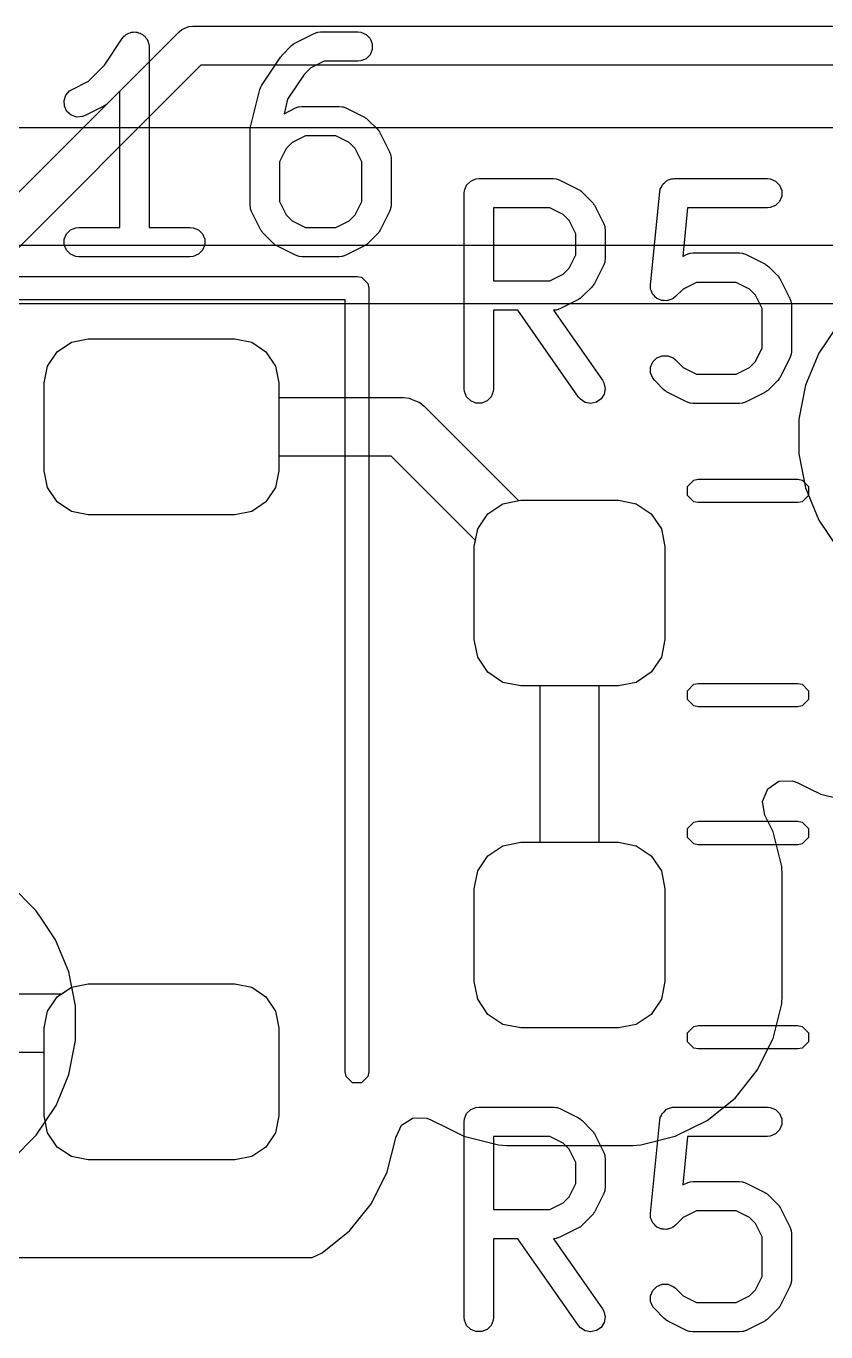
# Model space of a CAD drawing. Header units: inches. Extents: x 1.3 to 5.24, y -7.03 to -1.12.
# Drawn here: x 3.4507 to 3.6117, y -3.7433 to -3.4803 of the extents above; entities that cross this region are included whole.
import ezdxf

# ---------------------------------------------------------------- set-up
doc = ezdxf.new("R2010")
doc.units = ezdxf.units.IN
doc.header["$MEASUREMENT"] = 0
for name, color, linetype, true_color in [('B.Cu', 153, 'CONTINUOUS', 0x4d7fc4), ('F.Cu', 13, 'CONTINUOUS', 0xc83434), ('F.Mask', 201, 'CONTINUOUS', 0xd864ff), ('F.Paste', 253, 'CONTINUOUS', 0xb4a09a), ('F.Silkscreen', 41, 'CONTINUOUS', 0xf2eda1), ('In1.Cu', 91, 'CONTINUOUS', 0x7fc87f)]:
    doc.layers.add(name, color=color, linetype=linetype, true_color=true_color)

msp = doc.modelspace()

# ---------------------------------------------------------------- linework, layer by layer
at = {"layer": 'B.Cu', "linetype": 'CONTINUOUS'}
for p, q in [((3.61419, -3.54039), (3.61031, -3.5462)), ((3.61031, -3.5462), (3.60764, -3.55265)), ((3.61031, -3.5462), (3.61031, -3.5462)), ((3.60764, -3.55265), (3.60628, -3.5595)), ((3.60764, -3.55265), (3.60764, -3.55265)), ((3.60628, -3.5595), (3.60628, -3.56648)), ((3.60628, -3.56648), (3.60764, -3.57333)), ((3.60764, -3.57333), (3.60764, -3.57333)), ((3.60764, -3.57333), (3.61031, -3.57979)), ((3.61031, -3.57979), (3.61031, -3.57979)), ((3.61031, -3.57979), (3.61419, -3.58559)), ((3.45216, -3.65793), (3.4478, -3.65356)), ((3.45273, -3.6585), (3.45216, -3.65793)), ((3.454, -3.6604), (3.45273, -3.6585)), ((3.45273, -3.6585), (3.45273, -3.6585)), ((3.45661, -3.66431), (3.454, -3.6604)), ((3.45929, -3.67076), (3.45661, -3.66431)), ((3.45661, -3.66431), (3.45661, -3.66431)), ((3.46065, -3.67761), (3.45929, -3.67076)), ((3.45929, -3.67076), (3.45929, -3.67076)), ((3.46065, -3.68459), (3.46065, -3.67761)), ((3.46065, -3.67761), (3.46065, -3.67761)), ((3.45949, -3.69045), (3.46065, -3.68459)), ((3.46065, -3.68459), (3.46065, -3.68459)), ((3.45704, -3.69687), (3.45929, -3.69144)), ((3.45929, -3.69144), (3.45949, -3.69045)), ((3.4567, -3.69769), (3.45704, -3.69687)), ((3.45273, -3.7037), (3.45661, -3.6979)), ((3.45661, -3.6979), (3.4567, -3.69769)), ((3.4478, -3.70864), (3.45273, -3.7037))]:
    msp.add_line(p, q, dxfattribs=at)
at = {"layer": 'F.Cu', "linetype": 'CONTINUOUS'}
for p, q in [((3.69228, -3.50077), (3.36741, -3.50077)), ((3.34813, -3.52441), (3.68937, -3.52441)), ((3.68692, -3.53622), (3.34467, -3.53622)), ((3.45693, -3.5459), (3.4598, -3.54398)), ((3.4598, -3.54398), (3.46319, -3.54331)), ((3.46319, -3.54331), (3.49272, -3.54331)), ((3.49272, -3.54331), (3.49611, -3.54398)), ((3.49611, -3.54398), (3.49898, -3.5459)), ((3.455, -3.54878), (3.45693, -3.5459)), ((3.49898, -3.5459), (3.5009, -3.54878)), ((3.45433, -3.55217), (3.455, -3.54878)), ((3.5009, -3.54878), (3.50157, -3.55217)), ((3.45433, -3.56988), (3.45433, -3.55217)), ((3.50157, -3.55217), (3.50157, -3.55512)), ((3.50157, -3.55512), (3.52667, -3.55512)), ((3.52667, -3.55512), (3.52783, -3.55523)), ((3.52783, -3.55523), (3.52859, -3.55555)), ((3.52859, -3.55555), (3.52995, -3.55611)), ((3.52995, -3.55611), (3.53085, -3.55685)), ((3.53085, -3.55685), (3.54987, -3.57587)), ((3.52423, -3.56693), (3.50157, -3.56693)), ((3.50157, -3.56693), (3.50157, -3.56988)), ((3.54119, -3.58389), (3.52423, -3.56693)), ((3.455, -3.57327), (3.45433, -3.56988)), ((3.50157, -3.56988), (3.5009, -3.57327)), ((3.45693, -3.57615), (3.455, -3.57327)), ((3.5009, -3.57327), (3.49898, -3.57615)), ((3.4598, -3.57807), (3.45693, -3.57615)), ((3.49898, -3.57615), (3.49611, -3.57807)), ((3.54987, -3.57587), (3.5503, -3.57579)), ((3.5503, -3.57579), (3.56998, -3.57579)), ((3.56998, -3.57579), (3.57356, -3.5765)), ((3.57356, -3.5765), (3.57659, -3.57853)), ((3.46319, -3.57874), (3.4598, -3.57807)), ((3.49272, -3.57874), (3.46319, -3.57874)), ((3.49611, -3.57807), (3.49272, -3.57874)), ((3.57659, -3.57853), (3.57862, -3.58156)), ((3.57862, -3.58156), (3.57933, -3.58514)), ((3.54094, -3.58514), (3.54119, -3.58389)), ((3.54094, -3.60384), (3.54094, -3.58514)), ((3.57933, -3.58514), (3.57933, -3.60384)), ((3.54166, -3.60742), (3.54094, -3.60384)), ((3.57933, -3.60384), (3.57862, -3.60742)), ((3.54368, -3.61045), (3.54166, -3.60742)), ((3.57862, -3.60742), (3.57659, -3.61045)), ((3.54672, -3.61248), (3.54368, -3.61045)), ((3.57659, -3.61045), (3.57356, -3.61248)), ((3.5503, -3.61319), (3.54672, -3.61248)), ((3.55423, -3.61319), (3.5503, -3.61319)), ((3.55423, -3.64469), (3.55423, -3.61319)), ((3.56998, -3.61319), (3.56604, -3.61319)), ((3.56604, -3.61319), (3.56604, -3.64469)), ((3.57356, -3.61248), (3.56998, -3.61319)), ((3.59897, -3.63649), (3.60003, -3.63395)), ((3.60003, -3.63395), (3.6023, -3.63239)), ((3.6023, -3.63239), (3.60505, -3.6323)), ((3.60505, -3.6323), (3.60599, -3.63265)), ((3.60599, -3.63265), (3.60837, -3.63384)), ((3.60837, -3.63384), (3.6107, -3.63499)), ((3.59945, -3.6392), (3.59897, -3.63649)), ((3.6107, -3.63499), (3.61767, -3.63672)), ((3.60113, -3.64259), (3.59945, -3.6392)), ((3.54672, -3.6454), (3.5503, -3.64469)), ((3.5503, -3.64469), (3.55423, -3.64469)), ((3.56604, -3.64469), (3.56998, -3.64469)), ((3.56998, -3.64469), (3.57356, -3.6454)), ((3.60286, -3.64956), (3.60113, -3.64259)), ((3.54166, -3.65046), (3.54368, -3.64742)), ((3.54368, -3.64742), (3.54672, -3.6454)), ((3.57356, -3.6454), (3.57659, -3.64742)), ((3.57659, -3.64742), (3.57862, -3.65046)), ((3.60297, -3.65117), (3.60286, -3.64956)), ((3.54094, -3.65404), (3.54166, -3.65046)), ((3.57862, -3.65046), (3.57933, -3.65404)), ((3.60297, -3.6756), (3.60297, -3.65117)), ((3.54094, -3.67274), (3.54094, -3.65404)), ((3.57933, -3.65404), (3.57933, -3.67274)), ((3.4598, -3.6739), (3.46319, -3.67323)), ((3.46319, -3.67323), (3.49272, -3.67323)), ((3.49272, -3.67323), (3.49611, -3.6739)), ((3.54166, -3.67631), (3.54094, -3.67274)), ((3.57933, -3.67274), (3.57862, -3.67631)), ((3.43531, -3.6752), (3.45786, -3.6752)), ((3.45786, -3.6752), (3.4598, -3.6739)), ((3.49611, -3.6739), (3.49898, -3.67582)), ((3.49898, -3.67582), (3.5009, -3.6787)), ((3.54368, -3.67935), (3.54166, -3.67631)), ((3.57862, -3.67631), (3.57659, -3.67935)), ((3.60286, -3.67722), (3.60297, -3.6756)), ((3.5009, -3.6787), (3.50157, -3.68209)), ((3.60113, -3.68418), (3.60286, -3.67722)), ((3.54672, -3.68137), (3.54368, -3.67935)), ((3.5503, -3.68209), (3.54672, -3.68137)), ((3.57356, -3.68137), (3.56998, -3.68209)), ((3.57659, -3.67935), (3.57356, -3.68137)), ((3.50157, -3.68209), (3.50157, -3.6998)), ((3.56998, -3.68209), (3.5503, -3.68209)), ((3.59794, -3.69061), (3.60113, -3.68418)), ((3.45433, -3.68701), (3.43531, -3.68701)), ((3.45433, -3.6998), (3.45433, -3.68701)), ((3.59345, -3.6962), (3.59794, -3.69061)), ((3.58785, -3.7007), (3.59345, -3.6962)), ((3.455, -3.70319), (3.45433, -3.6998)), ((3.50157, -3.6998), (3.5009, -3.70319)), ((3.52518, -3.70401), (3.52629, -3.70166)), ((3.52629, -3.70166), (3.52863, -3.70021)), ((3.52863, -3.70021), (3.53138, -3.70024)), ((3.53138, -3.70024), (3.53217, -3.70061)), ((3.53217, -3.70061), (3.53218, -3.70058)), ((3.53218, -3.70058), (3.53575, -3.70235)), ((3.53575, -3.70235), (3.53885, -3.70389)), ((3.58142, -3.70389), (3.58785, -3.7007)), ((3.45693, -3.70607), (3.455, -3.70319)), ((3.5009, -3.70319), (3.49898, -3.70607)), ((3.5234, -3.71108), (3.52511, -3.70422)), ((3.52511, -3.70422), (3.52512, -3.70415)), ((3.52511, -3.70422), (3.52511, -3.70422)), ((3.52512, -3.70415), (3.52513, -3.70412)), ((3.52513, -3.70412), (3.52516, -3.70401)), ((3.52516, -3.70401), (3.52518, -3.70401)), ((3.53885, -3.70389), (3.54581, -3.70562)), ((3.57446, -3.70562), (3.58142, -3.70389)), ((3.4598, -3.70799), (3.45693, -3.70607)), ((3.46319, -3.70866), (3.4598, -3.70799)), ((3.49611, -3.70799), (3.49272, -3.70866)), ((3.49898, -3.70607), (3.49611, -3.70799)), ((3.54581, -3.70562), (3.54581, -3.70562)), ((3.54581, -3.70562), (3.54582, -3.70562)), ((3.54582, -3.70562), (3.54743, -3.70573)), ((3.54743, -3.70573), (3.57285, -3.70573)), ((3.57285, -3.70573), (3.57446, -3.70562)), ((3.49272, -3.70866), (3.46319, -3.70866)), ((3.52026, -3.71741), (3.5234, -3.71108)), ((3.51583, -3.72292), (3.52026, -3.71741)), ((3.51032, -3.72735), (3.51583, -3.72292)), ((3.44759, -3.72835), (3.50831, -3.72835)), ((3.50831, -3.72835), (3.51032, -3.72735))]:
    msp.add_line(p, q, dxfattribs=at)
at = {"layer": 'F.Mask', "linetype": 'CONTINUOUS'}
for p, q in [((3.45693, -3.5459), (3.4598, -3.54398)), ((3.4598, -3.54398), (3.46319, -3.54331)), ((3.46319, -3.54331), (3.49272, -3.54331)), ((3.49272, -3.54331), (3.49611, -3.54398)), ((3.49611, -3.54398), (3.49898, -3.5459)), ((3.455, -3.54878), (3.45693, -3.5459)), ((3.49898, -3.5459), (3.5009, -3.54878)), ((3.45433, -3.55217), (3.455, -3.54878)), ((3.5009, -3.54878), (3.50157, -3.55217)), ((3.45433, -3.56988), (3.45433, -3.55217)), ((3.50157, -3.55217), (3.50157, -3.56988)), ((3.455, -3.57327), (3.45433, -3.56988)), ((3.50157, -3.56988), (3.5009, -3.57327)), ((3.45693, -3.57615), (3.455, -3.57327)), ((3.5009, -3.57327), (3.49898, -3.57615)), ((3.4598, -3.57807), (3.45693, -3.57615)), ((3.49898, -3.57615), (3.49611, -3.57807)), ((3.54368, -3.57853), (3.54672, -3.5765)), ((3.54672, -3.5765), (3.5503, -3.57579)), ((3.5503, -3.57579), (3.56998, -3.57579)), ((3.56998, -3.57579), (3.57356, -3.5765)), ((3.57356, -3.5765), (3.57659, -3.57853)), ((3.46319, -3.57874), (3.4598, -3.57807)), ((3.49272, -3.57874), (3.46319, -3.57874)), ((3.49611, -3.57807), (3.49272, -3.57874)), ((3.54166, -3.58156), (3.54368, -3.57853)), ((3.57659, -3.57853), (3.57862, -3.58156)), ((3.54094, -3.58514), (3.54166, -3.58156)), ((3.57862, -3.58156), (3.57933, -3.58514)), ((3.54094, -3.60384), (3.54094, -3.58514)), ((3.57933, -3.58514), (3.57933, -3.60384)), ((3.54166, -3.60742), (3.54094, -3.60384)), ((3.57933, -3.60384), (3.57862, -3.60742)), ((3.54368, -3.61045), (3.54166, -3.60742)), ((3.57862, -3.60742), (3.57659, -3.61045)), ((3.54672, -3.61248), (3.54368, -3.61045)), ((3.57659, -3.61045), (3.57356, -3.61248)), ((3.5503, -3.61319), (3.54672, -3.61248)), ((3.56998, -3.61319), (3.5503, -3.61319)), ((3.57356, -3.61248), (3.56998, -3.61319)), ((3.54672, -3.6454), (3.5503, -3.64469)), ((3.5503, -3.64469), (3.56998, -3.64469)), ((3.56998, -3.64469), (3.57356, -3.6454)), ((3.54166, -3.65046), (3.54368, -3.64742)), ((3.54368, -3.64742), (3.54672, -3.6454)), ((3.57356, -3.6454), (3.57659, -3.64742)), ((3.57659, -3.64742), (3.57862, -3.65046)), ((3.54094, -3.65404), (3.54166, -3.65046)), ((3.57862, -3.65046), (3.57933, -3.65404)), ((3.54094, -3.67274), (3.54094, -3.65404)), ((3.57933, -3.65404), (3.57933, -3.67274)), ((3.4598, -3.6739), (3.46319, -3.67323)), ((3.46319, -3.67323), (3.49272, -3.67323)), ((3.49272, -3.67323), (3.49611, -3.6739)), ((3.54166, -3.67631), (3.54094, -3.67274)), ((3.57933, -3.67274), (3.57862, -3.67631)), ((3.455, -3.6787), (3.45693, -3.67582)), ((3.45693, -3.67582), (3.4598, -3.6739)), ((3.49611, -3.6739), (3.49898, -3.67582)), ((3.49898, -3.67582), (3.5009, -3.6787)), ((3.54368, -3.67935), (3.54166, -3.67631)), ((3.57862, -3.67631), (3.57659, -3.67935)), ((3.45433, -3.68209), (3.455, -3.6787)), ((3.5009, -3.6787), (3.50157, -3.68209)), ((3.54672, -3.68137), (3.54368, -3.67935)), ((3.5503, -3.68209), (3.54672, -3.68137)), ((3.57356, -3.68137), (3.56998, -3.68209)), ((3.57659, -3.67935), (3.57356, -3.68137)), ((3.45433, -3.6998), (3.45433, -3.68209)), ((3.50157, -3.68209), (3.50157, -3.6998)), ((3.56998, -3.68209), (3.5503, -3.68209)), ((3.455, -3.70319), (3.45433, -3.6998)), ((3.50157, -3.6998), (3.5009, -3.70319)), ((3.45693, -3.70607), (3.455, -3.70319)), ((3.5009, -3.70319), (3.49898, -3.70607)), ((3.4598, -3.70799), (3.45693, -3.70607)), ((3.46319, -3.70866), (3.4598, -3.70799)), ((3.49611, -3.70799), (3.49272, -3.70866)), ((3.49898, -3.70607), (3.49611, -3.70799)), ((3.49272, -3.70866), (3.46319, -3.70866))]:
    msp.add_line(p, q, dxfattribs=at)
at = {"layer": 'F.Paste', "linetype": 'CONTINUOUS'}
for p, q in [((3.45693, -3.5459), (3.4598, -3.54398)), ((3.4598, -3.54398), (3.46319, -3.54331)), ((3.46319, -3.54331), (3.49272, -3.54331)), ((3.49272, -3.54331), (3.49611, -3.54398)), ((3.49611, -3.54398), (3.49898, -3.5459)), ((3.455, -3.54878), (3.45693, -3.5459)), ((3.49898, -3.5459), (3.5009, -3.54878)), ((3.45433, -3.55217), (3.455, -3.54878)), ((3.5009, -3.54878), (3.50157, -3.55217)), ((3.45433, -3.56988), (3.45433, -3.55217)), ((3.50157, -3.55217), (3.50157, -3.56988)), ((3.455, -3.57327), (3.45433, -3.56988)), ((3.50157, -3.56988), (3.5009, -3.57327)), ((3.45693, -3.57615), (3.455, -3.57327)), ((3.5009, -3.57327), (3.49898, -3.57615)), ((3.4598, -3.57807), (3.45693, -3.57615)), ((3.49898, -3.57615), (3.49611, -3.57807)), ((3.54368, -3.57853), (3.54672, -3.5765)), ((3.54672, -3.5765), (3.5503, -3.57579)), ((3.5503, -3.57579), (3.56998, -3.57579)), ((3.56998, -3.57579), (3.57356, -3.5765)), ((3.57356, -3.5765), (3.57659, -3.57853)), ((3.46319, -3.57874), (3.4598, -3.57807)), ((3.49272, -3.57874), (3.46319, -3.57874)), ((3.49611, -3.57807), (3.49272, -3.57874)), ((3.54166, -3.58156), (3.54368, -3.57853)), ((3.57659, -3.57853), (3.57862, -3.58156)), ((3.54094, -3.58514), (3.54166, -3.58156)), ((3.57862, -3.58156), (3.57933, -3.58514)), ((3.54094, -3.60384), (3.54094, -3.58514)), ((3.57933, -3.58514), (3.57933, -3.60384)), ((3.54166, -3.60742), (3.54094, -3.60384)), ((3.57933, -3.60384), (3.57862, -3.60742)), ((3.54368, -3.61045), (3.54166, -3.60742)), ((3.57862, -3.60742), (3.57659, -3.61045)), ((3.54672, -3.61248), (3.54368, -3.61045)), ((3.57659, -3.61045), (3.57356, -3.61248)), ((3.5503, -3.61319), (3.54672, -3.61248)), ((3.56998, -3.61319), (3.5503, -3.61319)), ((3.57356, -3.61248), (3.56998, -3.61319)), ((3.54672, -3.6454), (3.5503, -3.64469)), ((3.5503, -3.64469), (3.56998, -3.64469)), ((3.56998, -3.64469), (3.57356, -3.6454)), ((3.54166, -3.65046), (3.54368, -3.64742)), ((3.54368, -3.64742), (3.54672, -3.6454)), ((3.57356, -3.6454), (3.57659, -3.64742)), ((3.57659, -3.64742), (3.57862, -3.65046)), ((3.54094, -3.65404), (3.54166, -3.65046)), ((3.57862, -3.65046), (3.57933, -3.65404)), ((3.54094, -3.67274), (3.54094, -3.65404)), ((3.57933, -3.65404), (3.57933, -3.67274)), ((3.4598, -3.6739), (3.46319, -3.67323)), ((3.46319, -3.67323), (3.49272, -3.67323)), ((3.49272, -3.67323), (3.49611, -3.6739)), ((3.54166, -3.67631), (3.54094, -3.67274)), ((3.57933, -3.67274), (3.57862, -3.67631)), ((3.455, -3.6787), (3.45693, -3.67582)), ((3.45693, -3.67582), (3.4598, -3.6739)), ((3.49611, -3.6739), (3.49898, -3.67582)), ((3.49898, -3.67582), (3.5009, -3.6787)), ((3.54368, -3.67935), (3.54166, -3.67631)), ((3.57862, -3.67631), (3.57659, -3.67935)), ((3.45433, -3.68209), (3.455, -3.6787)), ((3.5009, -3.6787), (3.50157, -3.68209)), ((3.54672, -3.68137), (3.54368, -3.67935)), ((3.5503, -3.68209), (3.54672, -3.68137)), ((3.57356, -3.68137), (3.56998, -3.68209)), ((3.57659, -3.67935), (3.57356, -3.68137)), ((3.45433, -3.6998), (3.45433, -3.68209)), ((3.50157, -3.68209), (3.50157, -3.6998)), ((3.56998, -3.68209), (3.5503, -3.68209)), ((3.455, -3.70319), (3.45433, -3.6998)), ((3.50157, -3.6998), (3.5009, -3.70319)), ((3.45693, -3.70607), (3.455, -3.70319)), ((3.5009, -3.70319), (3.49898, -3.70607)), ((3.4598, -3.70799), (3.45693, -3.70607)), ((3.46319, -3.70866), (3.4598, -3.70799)), ((3.49611, -3.70799), (3.49272, -3.70866)), ((3.49898, -3.70607), (3.49611, -3.70799)), ((3.49272, -3.70866), (3.46319, -3.70866))]:
    msp.add_line(p, q, dxfattribs=at)
at = {"layer": 'F.Silkscreen', "linetype": 'CONTINUOUS'}
for p, q in [((3.47085, -3.48199), (3.47112, -3.48188)), ((3.47112, -3.48188), (3.47136, -3.48171)), ((3.47136, -3.48171), (3.47165, -3.48166)), ((3.47165, -3.48166), (3.47192, -3.48155)), ((3.47192, -3.48155), (3.47221, -3.48155)), ((3.47221, -3.48155), (3.47249, -3.48149)), ((3.47249, -3.48149), (3.47278, -3.48155)), ((3.47278, -3.48155), (3.47307, -3.48155)), ((3.47307, -3.48155), (3.47334, -3.48166)), ((3.47334, -3.48166), (3.47362, -3.48171)), ((3.47362, -3.48171), (3.47386, -3.48187)), ((3.47386, -3.48187), (3.47413, -3.48199)), ((3.50492, -3.48368), (3.50867, -3.4818)), ((3.50867, -3.4818), (3.50921, -3.48159)), ((3.50921, -3.48159), (3.50931, -3.48159)), ((3.50931, -3.48159), (3.50941, -3.48155)), ((3.50941, -3.48155), (3.50999, -3.48149)), ((3.50999, -3.48149), (3.51749, -3.48149)), ((3.51749, -3.48149), (3.51806, -3.48155)), ((3.51806, -3.48155), (3.51913, -3.48199)), ((3.46645, -3.48818), (3.47004, -3.4828)), ((3.47004, -3.4828), (3.4704, -3.48236)), ((3.47004, -3.4828), (3.47004, -3.4828)), ((3.47004, -3.4828), (3.47004, -3.4828)), ((3.47004, -3.4828), (3.47004, -3.4828)), ((3.4704, -3.48236), (3.47065, -3.48219)), ((3.47065, -3.48219), (3.47085, -3.48199)), ((3.47413, -3.48199), (3.47434, -3.48219)), ((3.47434, -3.48219), (3.47458, -3.48235)), ((3.47458, -3.48235), (3.47474, -3.48259)), ((3.47474, -3.48259), (3.47495, -3.4828)), ((3.47495, -3.4828), (3.47506, -3.48307)), ((3.47506, -3.48307), (3.47522, -3.48331)), ((3.47522, -3.48331), (3.47528, -3.4836)), ((3.47528, -3.4836), (3.47539, -3.48387)), ((3.47539, -3.48387), (3.47544, -3.48444)), ((3.47544, -3.48444), (3.47545, -3.48444)), ((3.47545, -3.48444), (3.47545, -3.48444)), ((3.47545, -3.48444), (3.47545, -3.48444)), ((3.47545, -3.48444), (3.47545, -3.52086)), ((3.50228, -3.4861), (3.50415, -3.48423)), ((3.50415, -3.48423), (3.50438, -3.48404)), ((3.50438, -3.48404), (3.50443, -3.48398)), ((3.50443, -3.48398), (3.50452, -3.48393)), ((3.50452, -3.48393), (3.5046, -3.48386)), ((3.5046, -3.48386), (3.50467, -3.48383)), ((3.50467, -3.48383), (3.50492, -3.48368)), ((3.51913, -3.48199), (3.51994, -3.4828)), ((3.51994, -3.4828), (3.52038, -3.48387)), ((3.52038, -3.48387), (3.52038, -3.48502)), ((3.49816, -3.49218), (3.50191, -3.48655)), ((3.50191, -3.48655), (3.50209, -3.48634)), ((3.50191, -3.48655), (3.50191, -3.48655)), ((3.50191, -3.48655), (3.50191, -3.48655)), ((3.50209, -3.48634), (3.50227, -3.48611)), ((3.50227, -3.48611), (3.50227, -3.4861)), ((3.50227, -3.4861), (3.50228, -3.4861)), ((3.51913, -3.4869), (3.51806, -3.48734)), ((3.51994, -3.48608), (3.51913, -3.4869)), ((3.52038, -3.48502), (3.51994, -3.48608)), ((3.46324, -3.49139), (3.46645, -3.48818)), ((3.50799, -3.48874), (3.50666, -3.49007)), ((3.51068, -3.48739), (3.50799, -3.48874)), ((3.51749, -3.48739), (3.51068, -3.48739)), ((3.51806, -3.48734), (3.51749, -3.48739)), ((3.45992, -3.49305), (3.46324, -3.49139)), ((3.49799, -3.4925), (3.49816, -3.49218)), ((3.50666, -3.49007), (3.50335, -3.49503)), ((3.45831, -3.49532), (3.45868, -3.49423)), ((3.45868, -3.49423), (3.45943, -3.49336)), ((3.45943, -3.49336), (3.45992, -3.49305)), ((3.46954, -3.49345), (3.46708, -3.4959)), ((3.46954, -3.52086), (3.46954, -3.49345)), ((3.49587, -3.5006), (3.49775, -3.4931)), ((3.49775, -3.4931), (3.49787, -3.49276)), ((3.49787, -3.49276), (3.49788, -3.49269)), ((3.49788, -3.49269), (3.49792, -3.49262)), ((3.49792, -3.49262), (3.49794, -3.49255)), ((3.49794, -3.49255), (3.49799, -3.4925)), ((3.50335, -3.49503), (3.50263, -3.49795)), ((3.4584, -3.49647), (3.45831, -3.49532)), ((3.45891, -3.4975), (3.4584, -3.49647)), ((3.45978, -3.49826), (3.45891, -3.4975)), ((3.46631, -3.49646), (3.46256, -3.49833)), ((3.46656, -3.4963), (3.46631, -3.49646)), ((3.46663, -3.49627), (3.46656, -3.4963)), ((3.46671, -3.4962), (3.46663, -3.49627)), ((3.4668, -3.49615), (3.46671, -3.4962)), ((3.46685, -3.49609), (3.4668, -3.49615)), ((3.46708, -3.4959), (3.46685, -3.49609)), ((3.50263, -3.49795), (3.50492, -3.4968)), ((3.50492, -3.4968), (3.50546, -3.49659)), ((3.50546, -3.49659), (3.50556, -3.49658)), ((3.50556, -3.49658), (3.50566, -3.49654)), ((3.50566, -3.49654), (3.50624, -3.49649)), ((3.50624, -3.49649), (3.51374, -3.49649)), ((3.51374, -3.49649), (3.51431, -3.49654)), ((3.51431, -3.49654), (3.51441, -3.49658)), ((3.51441, -3.49658), (3.51452, -3.49659)), ((3.51452, -3.49659), (3.51506, -3.4968)), ((3.51506, -3.4968), (3.51881, -3.49867)), ((3.46087, -3.49862), (3.45978, -3.49826)), ((3.46202, -3.49854), (3.46087, -3.49862)), ((3.46256, -3.49833), (3.46202, -3.49854)), ((3.51881, -3.49867), (3.51906, -3.49883)), ((3.51906, -3.49883), (3.51913, -3.49886)), ((3.51913, -3.49886), (3.51921, -3.49893)), ((3.51921, -3.49893), (3.5193, -3.49898)), ((3.5193, -3.49898), (3.51935, -3.49904)), ((3.51935, -3.49904), (3.51957, -3.49923)), ((3.51957, -3.49923), (3.52145, -3.5011)), ((3.49579, -3.50117), (3.49582, -3.50096)), ((3.4958, -3.50121), (3.49579, -3.50117)), ((3.49579, -3.50131), (3.4958, -3.50121)), ((3.49579, -3.51631), (3.49579, -3.50131)), ((3.49582, -3.50096), (3.49584, -3.50074)), ((3.49584, -3.50074), (3.49586, -3.5007)), ((3.49586, -3.5007), (3.49587, -3.5006)), ((3.50694, -3.50239), (3.50424, -3.50374)), ((3.51304, -3.50239), (3.50694, -3.50239)), ((3.51574, -3.50374), (3.51304, -3.50239)), ((3.52145, -3.5011), (3.52164, -3.50133)), ((3.52164, -3.50133), (3.52169, -3.50138)), ((3.52169, -3.50138), (3.52175, -3.50147)), ((3.52175, -3.50147), (3.52182, -3.50155)), ((3.52182, -3.50155), (3.52185, -3.50162)), ((3.52185, -3.50162), (3.522, -3.50187)), ((3.522, -3.50187), (3.52388, -3.50562)), ((3.50304, -3.50494), (3.50169, -3.50764)), ((3.50424, -3.50374), (3.50304, -3.50494)), ((3.51693, -3.50494), (3.51574, -3.50374)), ((3.51828, -3.50764), (3.51693, -3.50494)), ((3.50169, -3.50764), (3.50169, -3.51562)), ((3.51828, -3.51562), (3.51828, -3.50764)), ((3.52388, -3.50562), (3.52408, -3.50616)), ((3.52408, -3.50616), (3.52409, -3.50626)), ((3.52409, -3.50626), (3.52413, -3.50636)), ((3.52413, -3.50636), (3.52419, -3.50694)), ((3.52419, -3.50694), (3.52419, -3.51631)), ((3.53891, -3.51397), (3.53896, -3.51339)), ((3.53896, -3.51339), (3.5394, -3.51233)), ((3.5394, -3.51233), (3.54022, -3.51151)), ((3.54022, -3.51151), (3.54128, -3.51107)), ((3.54128, -3.51107), (3.54186, -3.51102)), ((3.54186, -3.51102), (3.55686, -3.51102)), ((3.55686, -3.51102), (3.55743, -3.51107)), ((3.55743, -3.51107), (3.55753, -3.51111)), ((3.55753, -3.51111), (3.55764, -3.51112)), ((3.55764, -3.51112), (3.55818, -3.51133)), ((3.55818, -3.51133), (3.56193, -3.5132)), ((3.56193, -3.5132), (3.56217, -3.51336)), ((3.56217, -3.51336), (3.56225, -3.51339)), ((3.56225, -3.51339), (3.56233, -3.51346)), ((3.56233, -3.51346), (3.56242, -3.51351)), ((3.57829, -3.51368), (3.57833, -3.51347)), ((3.57833, -3.51339), (3.57836, -3.51333)), ((3.57833, -3.51347), (3.57833, -3.51339)), ((3.57836, -3.51333), (3.5784, -3.51311)), ((3.5784, -3.51311), (3.57861, -3.51273)), ((3.57861, -3.51273), (3.57877, -3.51233)), ((3.57877, -3.51233), (3.57888, -3.51222)), ((3.57888, -3.51222), (3.57895, -3.51209)), ((3.57895, -3.51209), (3.57928, -3.51182)), ((3.57928, -3.51182), (3.57959, -3.51151)), ((3.57959, -3.51151), (3.57973, -3.51146)), ((3.57973, -3.51146), (3.57984, -3.51136)), ((3.57984, -3.51136), (3.58025, -3.51124)), ((3.58025, -3.51124), (3.58065, -3.51107)), ((3.58065, -3.51107), (3.58087, -3.51105)), ((3.58087, -3.51105), (3.58094, -3.51103)), ((3.58094, -3.51103), (3.58102, -3.51104)), ((3.58102, -3.51104), (3.58123, -3.51102)), ((3.58123, -3.51102), (3.59998, -3.51102)), ((3.59998, -3.51102), (3.60055, -3.51107)), ((3.60055, -3.51107), (3.60162, -3.51151)), ((3.60162, -3.51151), (3.60243, -3.51233)), ((3.60243, -3.51233), (3.60287, -3.51339)), ((3.60287, -3.51339), (3.60287, -3.51455)), ((3.50169, -3.51562), (3.50304, -3.51831)), ((3.51693, -3.51831), (3.51828, -3.51562)), ((3.53891, -3.55334), (3.53891, -3.51397)), ((3.56242, -3.51351), (3.56247, -3.51357)), ((3.56247, -3.51357), (3.56269, -3.51376)), ((3.56269, -3.51376), (3.56457, -3.51563)), ((3.56457, -3.51563), (3.56475, -3.51586)), ((3.56475, -3.51586), (3.56481, -3.51591)), ((3.56481, -3.51591), (3.56487, -3.516)), ((3.56487, -3.516), (3.56494, -3.51608)), ((3.56494, -3.51608), (3.56497, -3.51615)), ((3.57642, -3.53242), (3.57829, -3.51368)), ((3.60243, -3.51561), (3.60162, -3.51642)), ((3.60287, -3.51455), (3.60243, -3.51561)), ((3.49584, -3.51689), (3.49579, -3.51631)), ((3.49588, -3.51699), (3.49584, -3.51689)), ((3.49589, -3.51709), (3.49588, -3.51699)), ((3.4961, -3.51763), (3.49589, -3.51709)), ((3.49797, -3.52138), (3.4961, -3.51763)), ((3.50304, -3.51831), (3.50424, -3.51951)), ((3.51574, -3.51951), (3.51693, -3.51831)), ((3.52388, -3.51763), (3.522, -3.52138)), ((3.52408, -3.51709), (3.52388, -3.51763)), ((3.52409, -3.51699), (3.52408, -3.51709)), ((3.52413, -3.51689), (3.52409, -3.51699)), ((3.52419, -3.51631), (3.52413, -3.51689)), ((3.55616, -3.51692), (3.54481, -3.51692)), ((3.54481, -3.51692), (3.54481, -3.53164)), ((3.55886, -3.51827), (3.55616, -3.51692)), ((3.56005, -3.51947), (3.55886, -3.51827)), ((3.56497, -3.51615), (3.56512, -3.5164)), ((3.56512, -3.5164), (3.567, -3.52015)), ((3.5839, -3.51692), (3.58292, -3.52669)), ((3.59998, -3.51692), (3.5839, -3.51692)), ((3.60055, -3.51687), (3.59998, -3.51692)), ((3.60162, -3.51642), (3.60055, -3.51687)), ((3.45879, -3.52217), (3.4596, -3.52136)), ((3.4596, -3.52136), (3.46067, -3.52092)), ((3.46067, -3.52092), (3.46124, -3.52086)), ((3.46124, -3.52086), (3.46954, -3.52086)), ((3.47545, -3.52086), (3.48374, -3.52086)), ((3.48374, -3.52086), (3.48432, -3.52092)), ((3.48432, -3.52092), (3.48538, -3.52136)), ((3.48538, -3.52136), (3.4862, -3.52217)), ((3.50424, -3.51951), (3.50694, -3.52086)), ((3.50694, -3.52086), (3.51304, -3.52086)), ((3.51304, -3.52086), (3.51574, -3.51951)), ((3.5614, -3.52217), (3.56005, -3.51947)), ((3.567, -3.52015), (3.5672, -3.52069)), ((3.5672, -3.52069), (3.56721, -3.52079)), ((3.56721, -3.52079), (3.56725, -3.52089)), ((3.56725, -3.52089), (3.56731, -3.52147)), ((3.45835, -3.52324), (3.45879, -3.52217)), ((3.45835, -3.52439), (3.45835, -3.52324)), ((3.4862, -3.52217), (3.48664, -3.52324)), ((3.48664, -3.52324), (3.48664, -3.52439)), ((3.49813, -3.52163), (3.49797, -3.52138)), ((3.49816, -3.5217), (3.49813, -3.52163)), ((3.49823, -3.52178), (3.49816, -3.5217)), ((3.49828, -3.52187), (3.49823, -3.52178)), ((3.49834, -3.52192), (3.49828, -3.52187)), ((3.49853, -3.52215), (3.49834, -3.52192)), ((3.5004, -3.52402), (3.49853, -3.52215)), ((3.52145, -3.52215), (3.51957, -3.52402)), ((3.52164, -3.52192), (3.52145, -3.52215)), ((3.52169, -3.52187), (3.52164, -3.52192)), ((3.52175, -3.52178), (3.52169, -3.52187)), ((3.52182, -3.5217), (3.52175, -3.52178)), ((3.52185, -3.52163), (3.52182, -3.5217)), ((3.522, -3.52138), (3.52185, -3.52163)), ((3.5614, -3.5264), (3.5614, -3.52217)), ((3.56731, -3.52147), (3.56731, -3.52709)), ((3.45879, -3.52545), (3.45835, -3.52439)), ((3.4596, -3.52627), (3.45879, -3.52545)), ((3.46067, -3.52671), (3.4596, -3.52627)), ((3.48538, -3.52627), (3.48432, -3.52671)), ((3.4862, -3.52545), (3.48538, -3.52627)), ((3.48664, -3.52439), (3.4862, -3.52545)), ((3.50063, -3.52421), (3.5004, -3.52402)), ((3.50068, -3.52427), (3.50063, -3.52421)), ((3.50077, -3.52433), (3.50068, -3.52427)), ((3.50085, -3.52439), (3.50077, -3.52433)), ((3.50092, -3.52442), (3.50085, -3.52439)), ((3.50117, -3.52458), (3.50092, -3.52442)), ((3.50492, -3.52645), (3.50117, -3.52458)), ((3.50546, -3.52666), (3.50492, -3.52645)), ((3.51506, -3.52645), (3.51452, -3.52666)), ((3.51881, -3.52458), (3.51506, -3.52645)), ((3.51906, -3.52442), (3.51881, -3.52458)), ((3.51913, -3.52439), (3.51906, -3.52442)), ((3.51921, -3.52433), (3.51913, -3.52439)), ((3.5193, -3.52427), (3.51921, -3.52433)), ((3.51935, -3.52421), (3.5193, -3.52427)), ((3.51957, -3.52402), (3.51935, -3.52421)), ((3.56005, -3.52909), (3.5614, -3.5264)), ((3.58292, -3.52669), (3.58366, -3.52633)), ((3.58366, -3.52633), (3.5842, -3.52612)), ((3.5842, -3.52612), (3.5843, -3.52611)), ((3.5843, -3.52611), (3.5844, -3.52607)), ((3.5844, -3.52607), (3.58498, -3.52601)), ((3.58498, -3.52601), (3.59435, -3.52601)), ((3.59435, -3.52601), (3.59493, -3.52607)), ((3.59493, -3.52607), (3.59503, -3.52611)), ((3.59503, -3.52611), (3.59513, -3.52612)), ((3.59513, -3.52612), (3.59567, -3.52633)), ((3.59567, -3.52633), (3.59942, -3.5282)), ((3.46124, -3.52676), (3.46067, -3.52671)), ((3.48374, -3.52676), (3.46124, -3.52676)), ((3.48432, -3.52671), (3.48374, -3.52676)), ((3.50556, -3.52667), (3.50546, -3.52666)), ((3.50566, -3.52671), (3.50556, -3.52667)), ((3.50624, -3.52676), (3.50566, -3.52671)), ((3.51374, -3.52676), (3.50624, -3.52676)), ((3.51431, -3.52671), (3.51374, -3.52676)), ((3.51441, -3.52667), (3.51431, -3.52671)), ((3.51452, -3.52666), (3.51441, -3.52667)), ((3.55886, -3.53029), (3.56005, -3.52909)), ((3.567, -3.52841), (3.56512, -3.53216)), ((3.5672, -3.52787), (3.567, -3.52841)), ((3.56721, -3.52777), (3.5672, -3.52787)), ((3.56725, -3.52767), (3.56721, -3.52777)), ((3.56731, -3.52709), (3.56725, -3.52767)), ((3.59942, -3.5282), (3.59967, -3.52836)), ((3.59967, -3.52836), (3.59974, -3.52839)), ((3.59974, -3.52839), (3.59982, -3.52845)), ((3.59982, -3.52845), (3.59991, -3.52851)), ((3.59991, -3.52851), (3.59996, -3.52857)), ((3.59996, -3.52857), (3.60019, -3.52875)), ((3.60019, -3.52875), (3.60206, -3.53063)), ((3.43858, -3.53071), (3.51732, -3.53071)), ((3.51732, -3.53071), (3.51823, -3.53089)), ((3.51823, -3.53089), (3.51951, -3.53217)), ((3.54481, -3.53164), (3.55616, -3.53164)), ((3.55616, -3.53164), (3.55886, -3.53029)), ((3.60206, -3.53063), (3.60225, -3.53086)), ((3.60225, -3.53086), (3.60231, -3.53091)), ((3.60231, -3.53091), (3.60237, -3.531)), ((3.60237, -3.531), (3.60243, -3.53108)), ((3.60243, -3.53108), (3.60246, -3.53115)), ((3.60246, -3.53115), (3.60262, -3.5314)), ((3.60262, -3.5314), (3.60449, -3.53515)), ((3.51951, -3.53217), (3.51969, -3.53307)), ((3.51969, -3.53307), (3.51969, -3.69094)), ((3.56457, -3.53293), (3.56269, -3.5348)), ((3.56475, -3.5327), (3.56457, -3.53293)), ((3.56481, -3.53265), (3.56475, -3.5327)), ((3.56487, -3.53256), (3.56481, -3.53265)), ((3.56494, -3.53248), (3.56487, -3.53256)), ((3.56497, -3.53241), (3.56494, -3.53248)), ((3.56512, -3.53216), (3.56497, -3.53241)), ((3.57642, -3.533), (3.57642, -3.53242)), ((3.57646, -3.53314), (3.57642, -3.533)), ((3.57646, -3.53329), (3.57646, -3.53314)), ((3.57662, -3.53369), (3.57646, -3.53329)), ((3.57675, -3.5341), (3.57662, -3.53369)), ((3.57684, -3.53422), (3.57675, -3.5341)), ((3.5769, -3.53436), (3.57684, -3.53422)), ((3.5772, -3.53466), (3.5769, -3.53436)), ((3.58298, -3.53327), (3.58144, -3.5348)), ((3.58568, -3.53192), (3.58298, -3.53327)), ((3.59366, -3.53192), (3.58568, -3.53192)), ((3.59635, -3.53327), (3.59366, -3.53192)), ((3.59755, -3.53447), (3.59635, -3.53327)), ((3.5989, -3.53716), (3.59755, -3.53447)), ((3.51496, -3.53543), (3.44094, -3.53543)), ((3.51496, -3.69094), (3.51496, -3.53543)), ((3.56193, -3.53536), (3.55818, -3.53723)), ((3.56217, -3.5352), (3.56193, -3.53536)), ((3.56225, -3.53517), (3.56217, -3.5352)), ((3.56233, -3.53511), (3.56225, -3.53517)), ((3.56242, -3.53505), (3.56233, -3.53511)), ((3.56247, -3.53499), (3.56242, -3.53505)), ((3.56269, -3.5348), (3.56247, -3.53499)), ((3.57748, -3.535), (3.5772, -3.53466)), ((3.57761, -3.53507), (3.57748, -3.535)), ((3.57771, -3.53517), (3.57761, -3.53507)), ((3.57811, -3.53534), (3.57771, -3.53517)), ((3.57849, -3.53554), (3.57811, -3.53534)), ((3.57864, -3.53556), (3.57849, -3.53554)), ((3.57878, -3.53561), (3.57864, -3.53556)), ((3.57921, -3.53561), (3.57878, -3.53561)), ((3.57964, -3.53566), (3.57921, -3.53561)), ((3.57978, -3.53561), (3.57964, -3.53566)), ((3.57993, -3.53561), (3.57978, -3.53561)), ((3.58033, -3.53545), (3.57993, -3.53561)), ((3.58074, -3.53532), (3.58033, -3.53545)), ((3.58086, -3.53523), (3.58074, -3.53532)), ((3.58099, -3.53517), (3.58086, -3.53523)), ((3.58144, -3.5348), (3.58099, -3.53517)), ((3.60449, -3.53515), (3.6047, -3.53569)), ((3.6047, -3.53569), (3.60471, -3.53579)), ((3.60471, -3.53579), (3.60475, -3.53589)), ((3.60475, -3.53589), (3.6048, -3.53647)), ((3.6048, -3.53647), (3.6048, -3.54584)), ((3.5497, -3.53754), (3.54481, -3.53754)), ((3.54481, -3.53754), (3.54481, -3.55334)), ((3.56194, -3.55503), (3.5497, -3.53754)), ((3.55743, -3.53749), (3.5569, -3.53754)), ((3.5569, -3.53754), (3.56677, -3.55165)), ((3.55753, -3.53745), (3.55743, -3.53749)), ((3.55764, -3.53744), (3.55753, -3.53745)), ((3.55818, -3.53723), (3.55764, -3.53744)), ((3.5989, -3.54514), (3.5989, -3.53716)), ((3.5769, -3.54795), (3.57771, -3.54713)), ((3.57771, -3.54713), (3.57878, -3.54669)), ((3.57878, -3.54669), (3.57993, -3.54669)), ((3.57993, -3.54669), (3.58099, -3.54713)), ((3.58099, -3.54713), (3.58144, -3.5475)), ((3.58144, -3.5475), (3.58298, -3.54904)), ((3.59755, -3.54784), (3.5989, -3.54514)), ((3.60449, -3.54716), (3.60262, -3.55091)), ((3.6047, -3.54662), (3.60449, -3.54716)), ((3.60471, -3.54651), (3.6047, -3.54662)), ((3.60475, -3.54642), (3.60471, -3.54651)), ((3.6048, -3.54584), (3.60475, -3.54642)), ((3.57646, -3.54901), (3.5769, -3.54795)), ((3.57646, -3.55017), (3.57646, -3.54901)), ((3.5769, -3.55123), (3.57646, -3.55017)), ((3.58298, -3.54904), (3.58568, -3.55039)), ((3.59366, -3.55039), (3.59635, -3.54904)), ((3.59635, -3.54904), (3.59755, -3.54784)), ((3.56677, -3.55165), (3.56706, -3.55215)), ((3.56706, -3.55215), (3.56731, -3.55328)), ((3.57727, -3.55168), (3.5769, -3.55123)), ((3.57914, -3.55355), (3.57727, -3.55168)), ((3.58568, -3.55039), (3.59366, -3.55039)), ((3.60206, -3.55168), (3.60019, -3.55355)), ((3.60225, -3.55145), (3.60206, -3.55168)), ((3.60231, -3.5514), (3.60225, -3.55145)), ((3.60237, -3.55131), (3.60231, -3.5514)), ((3.60243, -3.55123), (3.60237, -3.55131)), ((3.60246, -3.55116), (3.60243, -3.55123)), ((3.60262, -3.55091), (3.60246, -3.55116)), ((3.53896, -3.55392), (3.53891, -3.55334)), ((3.5394, -3.55498), (3.53896, -3.55392)), ((3.54022, -3.55579), (3.5394, -3.55498)), ((3.54431, -3.55498), (3.5435, -3.55579)), ((3.54475, -3.55392), (3.54431, -3.55498)), ((3.54481, -3.55334), (3.54475, -3.55392)), ((3.56231, -3.55547), (3.56194, -3.55503)), ((3.56329, -3.55609), (3.56231, -3.55547)), ((3.56649, -3.55538), (3.56554, -3.55604)), ((3.56711, -3.55441), (3.56649, -3.55538)), ((3.56731, -3.55328), (3.56711, -3.55441)), ((3.57937, -3.55374), (3.57914, -3.55355)), ((3.57942, -3.5538), (3.57937, -3.55374)), ((3.57951, -3.55385), (3.57942, -3.5538)), ((3.57959, -3.55392), (3.57951, -3.55385)), ((3.57966, -3.55395), (3.57959, -3.55392)), ((3.57991, -3.55411), (3.57966, -3.55395)), ((3.58366, -3.55598), (3.57991, -3.55411)), ((3.59942, -3.55411), (3.59567, -3.55598)), ((3.59967, -3.55395), (3.59942, -3.55411)), ((3.59974, -3.55392), (3.59967, -3.55395)), ((3.59982, -3.55385), (3.59974, -3.55392)), ((3.59991, -3.5538), (3.59982, -3.55385)), ((3.59996, -3.55374), (3.59991, -3.5538)), ((3.60019, -3.55355), (3.59996, -3.55374)), ((3.54128, -3.55624), (3.54022, -3.55579)), ((3.54243, -3.55624), (3.54128, -3.55624)), ((3.5435, -3.55579), (3.54243, -3.55624)), ((3.56442, -3.55629), (3.56329, -3.55609)), ((3.56554, -3.55604), (3.56442, -3.55629)), ((3.5842, -3.55619), (3.58366, -3.55598)), ((3.5843, -3.55619), (3.5842, -3.55619)), ((3.5844, -3.55624), (3.5843, -3.55619)), ((3.58498, -3.55629), (3.5844, -3.55624)), ((3.59435, -3.55629), (3.58498, -3.55629)), ((3.59493, -3.55624), (3.59435, -3.55629)), ((3.59503, -3.55619), (3.59493, -3.55624)), ((3.59513, -3.55619), (3.59503, -3.55619)), ((3.59567, -3.55598), (3.59513, -3.55619)), ((3.58385, -3.57301), (3.58513, -3.57173)), ((3.58385, -3.57482), (3.58385, -3.57301)), ((3.58513, -3.57173), (3.58603, -3.57156)), ((3.58603, -3.57156), (3.60609, -3.57156)), ((3.60609, -3.57156), (3.607, -3.57173)), ((3.607, -3.57173), (3.60827, -3.57301)), ((3.60827, -3.57301), (3.60827, -3.57482)), ((3.58513, -3.5761), (3.58385, -3.57482)), ((3.58603, -3.57628), (3.58513, -3.5761)), ((3.60609, -3.57628), (3.58603, -3.57628)), ((3.607, -3.5761), (3.60609, -3.57628)), ((3.60827, -3.57482), (3.607, -3.5761)), ((3.58385, -3.61416), (3.58513, -3.61288)), ((3.58513, -3.61288), (3.58603, -3.6127)), ((3.58603, -3.6127), (3.60609, -3.6127)), ((3.60609, -3.6127), (3.607, -3.61288)), ((3.607, -3.61288), (3.60827, -3.61416)), ((3.58385, -3.61596), (3.58385, -3.61416)), ((3.58513, -3.61724), (3.58385, -3.61596)), ((3.60827, -3.61596), (3.607, -3.61724)), ((3.60827, -3.61416), (3.60827, -3.61596)), ((3.58603, -3.61742), (3.58513, -3.61724)), ((3.60609, -3.61742), (3.58603, -3.61742)), ((3.607, -3.61724), (3.60609, -3.61742)), ((3.58385, -3.64191), (3.58513, -3.64063)), ((3.58385, -3.64372), (3.58385, -3.64191)), ((3.58513, -3.64063), (3.58603, -3.64045)), ((3.58603, -3.64045), (3.60609, -3.64045)), ((3.60609, -3.64045), (3.607, -3.64063)), ((3.607, -3.64063), (3.60827, -3.64191)), ((3.60827, -3.64191), (3.60827, -3.64372)), ((3.58513, -3.645), (3.58385, -3.64372)), ((3.60827, -3.64372), (3.607, -3.645)), ((3.58603, -3.64518), (3.58513, -3.645)), ((3.60609, -3.64518), (3.58603, -3.64518)), ((3.607, -3.645), (3.60609, -3.64518)), ((3.58385, -3.68305), (3.58513, -3.68177)), ((3.58513, -3.68177), (3.58603, -3.68159)), ((3.58603, -3.68159), (3.60609, -3.68159)), ((3.60609, -3.68159), (3.607, -3.68177)), ((3.607, -3.68177), (3.60827, -3.68305)), ((3.58385, -3.68486), (3.58385, -3.68305)), ((3.60827, -3.68305), (3.60827, -3.68486)), ((3.58513, -3.68614), (3.58385, -3.68486)), ((3.58603, -3.68632), (3.58513, -3.68614)), ((3.60609, -3.68632), (3.58603, -3.68632)), ((3.607, -3.68614), (3.60609, -3.68632)), ((3.60827, -3.68486), (3.607, -3.68614)), ((3.51514, -3.69185), (3.51496, -3.69094)), ((3.51642, -3.69313), (3.51514, -3.69185)), ((3.51951, -3.69185), (3.51823, -3.69313)), ((3.51969, -3.69094), (3.51951, -3.69185)), ((3.51823, -3.69313), (3.51642, -3.69313)), ((3.53896, -3.7004), (3.5394, -3.69934)), ((3.5394, -3.69934), (3.54022, -3.69852)), ((3.54022, -3.69852), (3.54128, -3.69808)), ((3.54128, -3.69808), (3.54186, -3.69802)), ((3.54186, -3.69802), (3.55686, -3.69802)), ((3.55686, -3.69802), (3.55743, -3.69808)), ((3.55743, -3.69808), (3.55753, -3.69812)), ((3.55753, -3.69812), (3.55764, -3.69813)), ((3.55764, -3.69813), (3.55818, -3.69834)), ((3.55818, -3.69834), (3.56193, -3.70021)), ((3.57836, -3.70033), (3.5784, -3.70012)), ((3.5784, -3.70012), (3.57861, -3.69974)), ((3.57861, -3.69974), (3.57877, -3.69934)), ((3.57877, -3.69934), (3.57888, -3.69923)), ((3.57888, -3.69923), (3.57895, -3.6991)), ((3.57895, -3.6991), (3.57928, -3.69883)), ((3.57928, -3.69883), (3.57959, -3.69852)), ((3.57959, -3.69852), (3.57973, -3.69847)), ((3.57973, -3.69847), (3.57984, -3.69837)), ((3.57984, -3.69837), (3.58025, -3.69825)), ((3.58025, -3.69825), (3.58065, -3.69808)), ((3.58065, -3.69808), (3.58087, -3.69806)), ((3.58087, -3.69806), (3.58094, -3.69804)), ((3.58094, -3.69804), (3.58102, -3.69805)), ((3.58102, -3.69805), (3.58123, -3.69802)), ((3.58123, -3.69802), (3.59998, -3.69802)), ((3.59998, -3.69802), (3.60055, -3.69808)), ((3.60055, -3.69808), (3.60162, -3.69852)), ((3.60162, -3.69852), (3.60243, -3.69934)), ((3.60243, -3.69934), (3.60287, -3.7004)), ((3.53891, -3.70098), (3.53896, -3.7004)), ((3.53891, -3.74035), (3.53891, -3.70098)), ((3.56193, -3.70021), (3.56217, -3.70037)), ((3.56217, -3.70037), (3.56225, -3.7004)), ((3.56225, -3.7004), (3.56233, -3.70046)), ((3.56233, -3.70046), (3.56242, -3.70052)), ((3.56242, -3.70052), (3.56247, -3.70058)), ((3.56247, -3.70058), (3.56269, -3.70076)), ((3.56269, -3.70076), (3.56457, -3.70264)), ((3.56457, -3.70264), (3.56475, -3.70287)), ((3.57642, -3.71943), (3.57829, -3.70068)), ((3.57829, -3.70068), (3.57833, -3.70047)), ((3.57833, -3.7004), (3.57836, -3.70033)), ((3.57833, -3.70047), (3.57833, -3.7004)), ((3.60243, -3.70262), (3.60162, -3.70343)), ((3.60287, -3.70155), (3.60243, -3.70262)), ((3.60287, -3.7004), (3.60287, -3.70155)), ((3.55616, -3.70393), (3.54481, -3.70393)), ((3.54481, -3.70393), (3.54481, -3.71865)), ((3.55886, -3.70528), (3.55616, -3.70393)), ((3.56005, -3.70648), (3.55886, -3.70528)), ((3.56475, -3.70287), (3.56481, -3.70292)), ((3.56481, -3.70292), (3.56487, -3.70301)), ((3.56487, -3.70301), (3.56494, -3.70309)), ((3.56494, -3.70309), (3.56497, -3.70316)), ((3.56497, -3.70316), (3.56512, -3.70341)), ((3.56512, -3.70341), (3.567, -3.70716)), ((3.5839, -3.70393), (3.58292, -3.7137)), ((3.59998, -3.70393), (3.5839, -3.70393)), ((3.60055, -3.70387), (3.59998, -3.70393)), ((3.60162, -3.70343), (3.60055, -3.70387)), ((3.5614, -3.70917), (3.56005, -3.70648)), ((3.567, -3.70716), (3.5672, -3.7077)), ((3.5672, -3.7077), (3.56721, -3.7078)), ((3.56721, -3.7078), (3.56725, -3.7079)), ((3.56725, -3.7079), (3.56731, -3.70848)), ((3.5614, -3.7134), (3.5614, -3.70917)), ((3.56731, -3.70848), (3.56731, -3.7141)), ((3.58292, -3.7137), (3.58366, -3.71333)), ((3.58366, -3.71333), (3.5842, -3.71313)), ((3.5842, -3.71313), (3.5843, -3.71312)), ((3.5843, -3.71312), (3.5844, -3.71308)), ((3.5844, -3.71308), (3.58498, -3.71302)), ((3.58498, -3.71302), (3.59435, -3.71302)), ((3.59435, -3.71302), (3.59493, -3.71308)), ((3.59493, -3.71308), (3.59503, -3.71312)), ((3.59503, -3.71312), (3.59513, -3.71313)), ((3.59513, -3.71313), (3.59567, -3.71333)), ((3.59567, -3.71333), (3.59942, -3.71521)), ((3.56005, -3.7161), (3.5614, -3.7134)), ((3.567, -3.71542), (3.56512, -3.71917)), ((3.5672, -3.71488), (3.567, -3.71542)), ((3.56721, -3.71477), (3.5672, -3.71488)), ((3.56725, -3.71468), (3.56721, -3.71477)), ((3.56731, -3.7141), (3.56725, -3.71468)), ((3.59942, -3.71521), (3.59967, -3.71537)), ((3.59967, -3.71537), (3.59974, -3.71539)), ((3.59974, -3.71539), (3.59982, -3.71546)), ((3.59982, -3.71546), (3.59991, -3.71552)), ((3.59991, -3.71552), (3.59996, -3.71558)), ((3.59996, -3.71558), (3.60019, -3.71576)), ((3.60019, -3.71576), (3.60206, -3.71764)), ((3.55616, -3.71865), (3.55886, -3.7173)), ((3.55886, -3.7173), (3.56005, -3.7161)), ((3.60206, -3.71764), (3.60225, -3.71786)), ((3.60225, -3.71786), (3.60231, -3.71791)), ((3.60231, -3.71791), (3.60237, -3.718)), ((3.60237, -3.718), (3.60243, -3.71808)), ((3.60243, -3.71808), (3.60246, -3.71816)), ((3.60246, -3.71816), (3.60262, -3.7184)), ((3.60262, -3.7184), (3.60449, -3.72215)), ((3.54481, -3.71865), (3.55616, -3.71865)), ((3.56457, -3.71994), (3.56269, -3.72181)), ((3.56475, -3.71971), (3.56457, -3.71994)), ((3.56481, -3.71966), (3.56475, -3.71971)), ((3.56487, -3.71957), (3.56481, -3.71966)), ((3.56494, -3.71949), (3.56487, -3.71957)), ((3.56497, -3.71942), (3.56494, -3.71949)), ((3.56512, -3.71917), (3.56497, -3.71942)), ((3.57642, -3.72001), (3.57642, -3.71943)), ((3.57646, -3.72015), (3.57642, -3.72001)), ((3.57646, -3.7203), (3.57646, -3.72015)), ((3.57662, -3.7207), (3.57646, -3.7203)), ((3.57675, -3.72111), (3.57662, -3.7207)), ((3.57684, -3.72123), (3.57675, -3.72111)), ((3.5769, -3.72137), (3.57684, -3.72123)), ((3.58298, -3.72028), (3.58144, -3.72181)), ((3.58568, -3.71893), (3.58298, -3.72028)), ((3.59366, -3.71893), (3.58568, -3.71893)), ((3.59635, -3.72028), (3.59366, -3.71893)), ((3.59755, -3.72147), (3.59635, -3.72028)), ((3.56193, -3.72237), (3.55818, -3.72424)), ((3.56217, -3.72221), (3.56193, -3.72237)), ((3.56225, -3.72218), (3.56217, -3.72221)), ((3.56233, -3.72211), (3.56225, -3.72218)), ((3.56242, -3.72206), (3.56233, -3.72211)), ((3.56247, -3.722), (3.56242, -3.72206)), ((3.56269, -3.72181), (3.56247, -3.722)), ((3.5772, -3.72167), (3.5769, -3.72137)), ((3.57748, -3.722), (3.5772, -3.72167)), ((3.57761, -3.72207), (3.57748, -3.722)), ((3.57771, -3.72218), (3.57761, -3.72207)), ((3.57811, -3.72235), (3.57771, -3.72218)), ((3.57849, -3.72255), (3.57811, -3.72235)), ((3.57864, -3.72256), (3.57849, -3.72255)), ((3.57878, -3.72262), (3.57864, -3.72256)), ((3.57921, -3.72262), (3.57878, -3.72262)), ((3.57964, -3.72266), (3.57921, -3.72262)), ((3.57978, -3.72262), (3.57964, -3.72266)), ((3.57993, -3.72262), (3.57978, -3.72262)), ((3.58033, -3.72246), (3.57993, -3.72262)), ((3.58074, -3.72233), (3.58033, -3.72246)), ((3.58086, -3.72224), (3.58074, -3.72233)), ((3.58099, -3.72218), (3.58086, -3.72224)), ((3.58144, -3.72181), (3.58099, -3.72218)), ((3.5989, -3.72417), (3.59755, -3.72147)), ((3.60449, -3.72215), (3.6047, -3.72269)), ((3.6047, -3.72269), (3.60471, -3.7228)), ((3.60471, -3.7228), (3.60475, -3.7229)), ((3.60475, -3.7229), (3.6048, -3.72347)), ((3.6048, -3.72347), (3.6048, -3.73285)), ((3.5497, -3.72455), (3.54481, -3.72455)), ((3.54481, -3.72455), (3.54481, -3.74035)), ((3.56194, -3.74204), (3.5497, -3.72455)), ((3.55743, -3.7245), (3.5569, -3.72455)), ((3.5569, -3.72455), (3.56677, -3.73865)), ((3.55753, -3.72445), (3.55743, -3.7245)), ((3.55764, -3.72445), (3.55753, -3.72445)), ((3.55818, -3.72424), (3.55764, -3.72445)), ((3.5989, -3.73215), (3.5989, -3.72417)), ((3.5769, -3.73496), (3.57771, -3.73414)), ((3.57771, -3.73414), (3.57878, -3.7337)), ((3.57878, -3.7337), (3.57993, -3.7337)), ((3.57993, -3.7337), (3.58099, -3.73414)), ((3.58099, -3.73414), (3.58144, -3.73451)), ((3.59755, -3.73485), (3.5989, -3.73215)), ((3.60449, -3.73417), (3.60262, -3.73792)), ((3.6047, -3.73363), (3.60449, -3.73417)), ((3.60471, -3.73352), (3.6047, -3.73363)), ((3.60475, -3.73342), (3.60471, -3.73352)), ((3.6048, -3.73285), (3.60475, -3.73342)), ((3.57646, -3.73602), (3.5769, -3.73496)), ((3.57646, -3.73717), (3.57646, -3.73602)), ((3.58144, -3.73451), (3.58298, -3.73605)), ((3.58298, -3.73605), (3.58568, -3.73739)), ((3.59366, -3.73739), (3.59635, -3.73605)), ((3.59635, -3.73605), (3.59755, -3.73485)), ((3.56677, -3.73865), (3.56706, -3.73916)), ((3.56706, -3.73916), (3.56731, -3.74028)), ((3.5769, -3.73824), (3.57646, -3.73717)), ((3.57727, -3.73869), (3.5769, -3.73824)), ((3.57914, -3.74056), (3.57727, -3.73869)), ((3.58568, -3.73739), (3.59366, -3.73739)), ((3.60206, -3.73869), (3.60019, -3.74056)), ((3.60225, -3.73846), (3.60206, -3.73869)), ((3.60231, -3.73841), (3.60225, -3.73846)), ((3.60237, -3.73832), (3.60231, -3.73841)), ((3.60243, -3.73824), (3.60237, -3.73832)), ((3.60246, -3.73817), (3.60243, -3.73824)), ((3.60262, -3.73792), (3.60246, -3.73817)), ((3.53896, -3.74092), (3.53891, -3.74035)), ((3.5394, -3.74199), (3.53896, -3.74092)), ((3.54022, -3.7428), (3.5394, -3.74199)), ((3.54431, -3.74199), (3.5435, -3.7428)), ((3.54475, -3.74092), (3.54431, -3.74199)), ((3.54481, -3.74035), (3.54475, -3.74092)), ((3.56231, -3.74248), (3.56194, -3.74204)), ((3.56711, -3.74142), (3.56649, -3.74239)), ((3.56731, -3.74028), (3.56711, -3.74142)), ((3.57937, -3.74075), (3.57914, -3.74056)), ((3.57942, -3.74081), (3.57937, -3.74075)), ((3.57951, -3.74086), (3.57942, -3.74081)), ((3.57959, -3.74093), (3.57951, -3.74086)), ((3.57966, -3.74096), (3.57959, -3.74093)), ((3.57991, -3.74111), (3.57966, -3.74096)), ((3.58366, -3.74299), (3.57991, -3.74111)), ((3.59942, -3.74111), (3.59567, -3.74299)), ((3.59967, -3.74096), (3.59942, -3.74111)), ((3.59974, -3.74093), (3.59967, -3.74096)), ((3.59982, -3.74086), (3.59974, -3.74093)), ((3.59991, -3.74081), (3.59982, -3.74086)), ((3.59996, -3.74075), (3.59991, -3.74081)), ((3.60019, -3.74056), (3.59996, -3.74075)), ((3.54128, -3.74324), (3.54022, -3.7428)), ((3.54243, -3.74324), (3.54128, -3.74324)), ((3.5435, -3.7428), (3.54243, -3.74324)), ((3.56329, -3.7431), (3.56231, -3.74248)), ((3.56442, -3.7433), (3.56329, -3.7431)), ((3.56554, -3.74305), (3.56442, -3.7433)), ((3.56649, -3.74239), (3.56554, -3.74305)), ((3.5842, -3.7432), (3.58366, -3.74299)), ((3.5843, -3.7432), (3.5842, -3.7432)), ((3.5844, -3.74324), (3.5843, -3.7432)), ((3.58498, -3.7433), (3.5844, -3.74324)), ((3.59435, -3.7433), (3.58498, -3.7433)), ((3.59493, -3.74324), (3.59435, -3.7433)), ((3.59503, -3.7432), (3.59493, -3.74324)), ((3.59513, -3.7432), (3.59503, -3.7432)), ((3.59567, -3.74299), (3.59513, -3.7432))]:
    msp.add_line(p, q, dxfattribs=at)
at = {"layer": 'In1.Cu', "linetype": 'CONTINUOUS'}
for p, q in [((3.36336, -3.59958), (3.48147, -3.48147)), ((3.48147, -3.48147), (3.48206, -3.48098)), ((3.48206, -3.48098), (3.48348, -3.48039)), ((3.48348, -3.48039), (3.48425, -3.48031)), ((3.48425, -3.48031), (3.69916, -3.48031)), ((3.48588, -3.48819), (3.37008, -3.60399)), ((3.70079, -3.48819), (3.48588, -3.48819))]:
    msp.add_line(p, q, dxfattribs=at)

doc.saveas('drawing.dxf')
